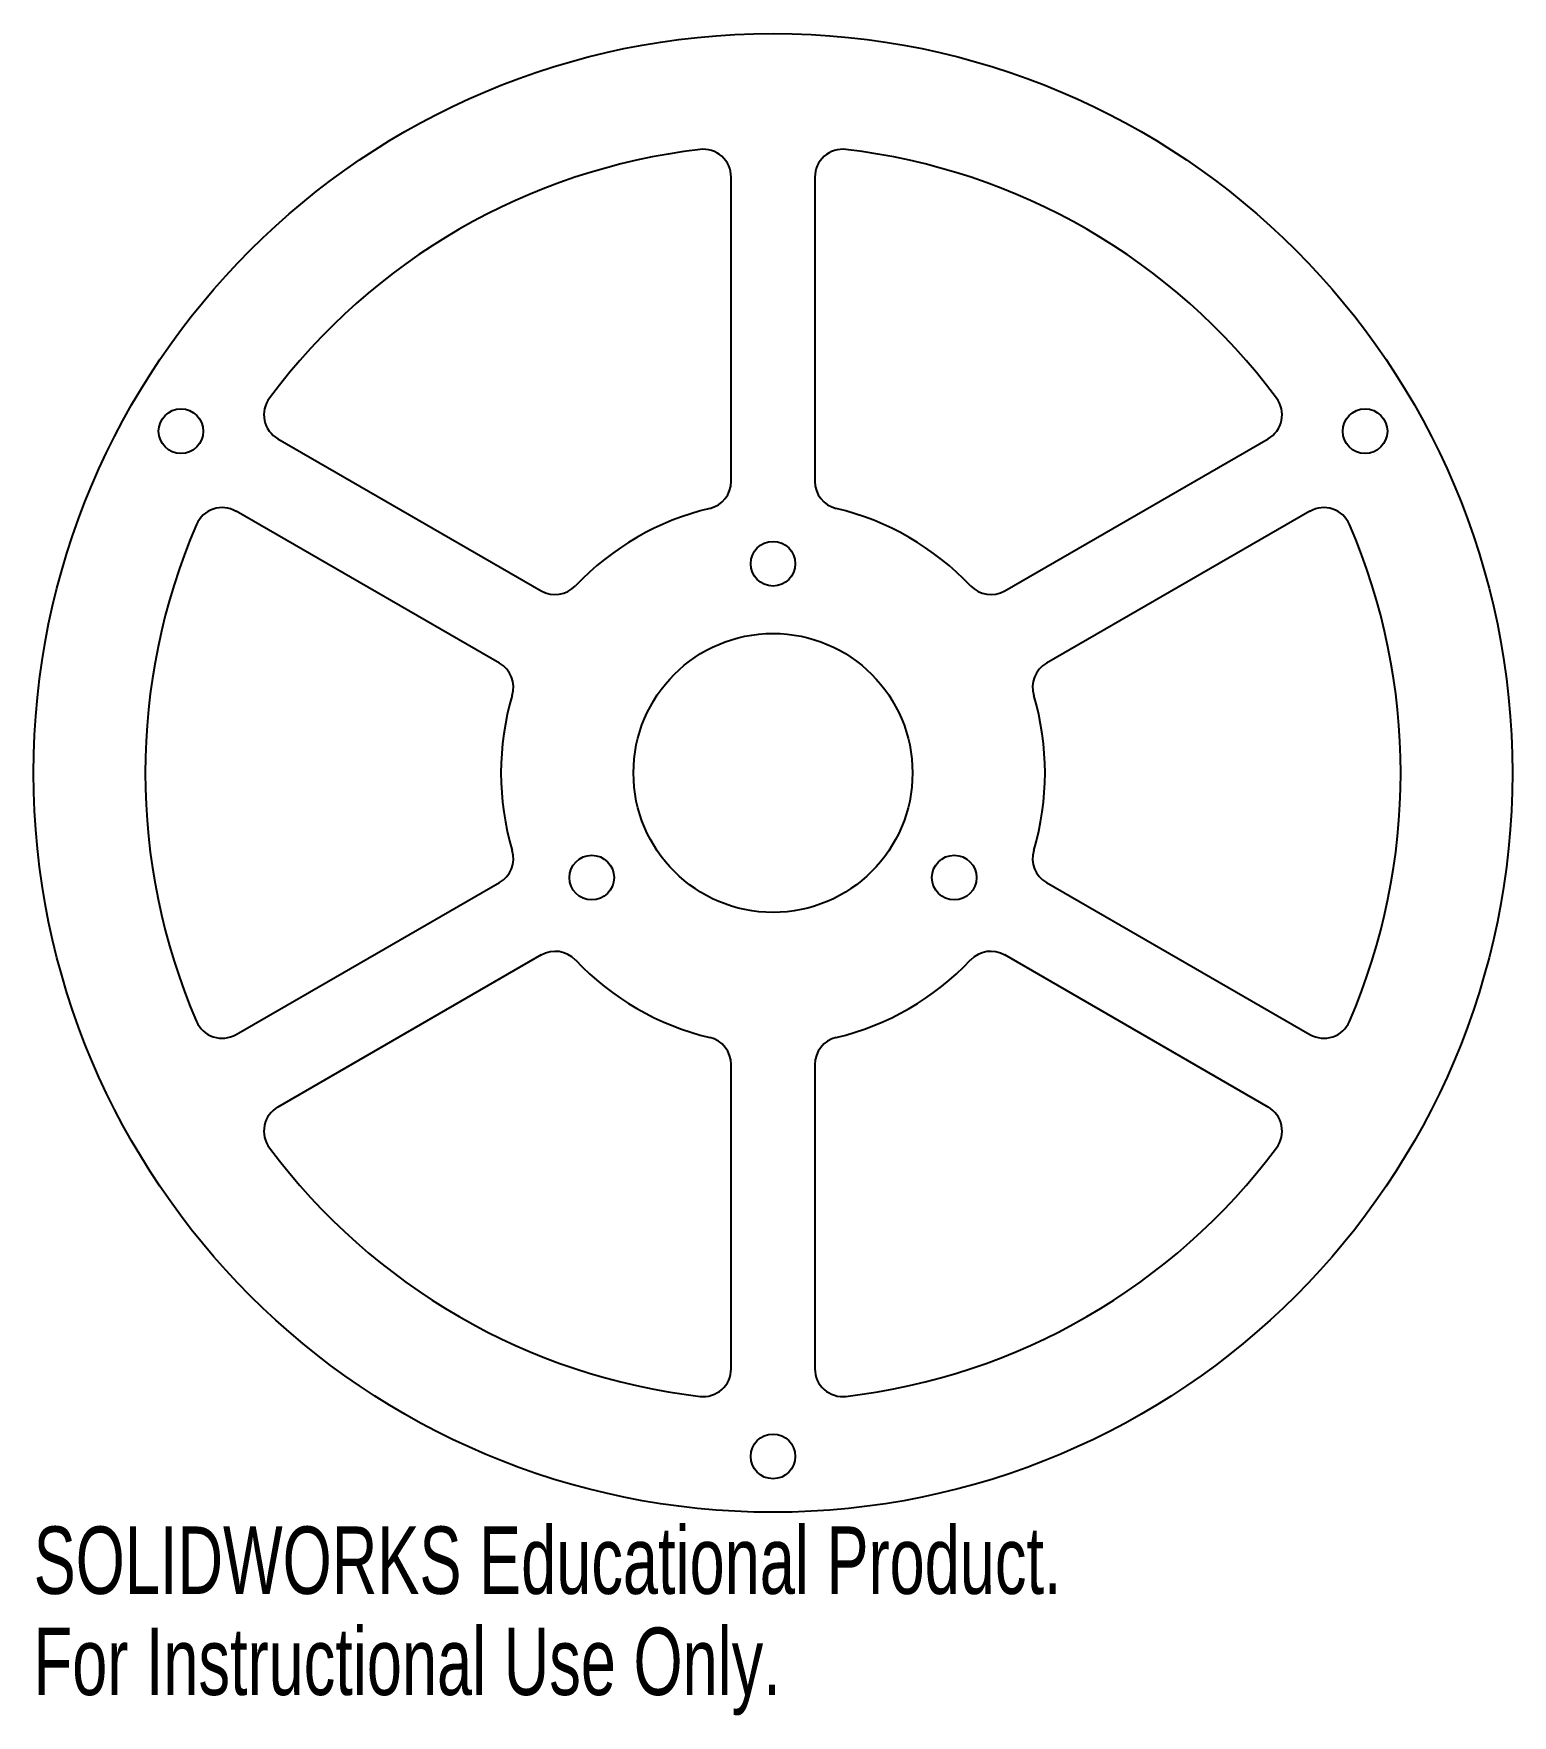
# Model space of a CAD drawing. Header units: millimetres. Extents: x -53 to 53, y -68 to 53.
import ezdxf

# ---------------------------------------------------------------- set-up
doc = ezdxf.new("R2010")
doc.units = ezdxf.units.MM
doc.styles.add('SLDTEXTSTYLE0', font='TXT', dxfattribs={"width": 0.7})

msp = doc.modelspace()

# ---------------------------------------------------------------- linework, layer by layer
at = {"color": 7, "linetype": 'Continuous', "lineweight": 25}
for p, q in [((-3, 20.91), (-3, 42.71)), ((3, 42.71), (3, 20.91)), ((-35.49, 23.95), (-16.61, 13.05)), ((16.61, 13.05), (35.49, 23.95)), ((-19.61, 7.86), (-38.49, 18.76)), ((38.49, 18.76), (19.61, 7.86)), ((-38.49, -18.76), (-19.61, -7.86)), ((19.61, -7.86), (38.49, -18.76)), ((-16.61, -13.05), (-35.49, -23.95)), ((35.49, -23.95), (16.61, -13.05)), ((-3, -42.71), (-3, -20.91)), ((3, -20.91), (3, -42.71))]:
    msp.add_line(p, q, dxfattribs=at)
for centre, radius in [((0, 0), 53), ((-42.44, 24.5), 1.6), ((42.44, 24.5), 1.6), ((0, 15), 1.6), ((0, 0), 10), ((-12.99, -7.5), 1.6), ((12.99, -7.5), 1.6), ((0, -49), 1.6)]:
    msp.add_circle(centre, radius, dxfattribs=at)
for centre, radius, start, end in [((0, 0), 45, 96.6774, 143.3226), ((-5, 42.71), 2, 0, 96.6774), ((5, 42.71), 2, 83.3226, 180), ((0, 0), 45, 36.6774, 83.3226), ((-34.49, 25.68), 2, 143.3226, 240), ((34.49, 25.68), 2, 300, 36.6774), ((-5, 20.91), 2, 283.4477, 0), ((5, 20.91), 2, 180, 256.5523), ((-39.49, 17.02), 2, 60, 156.6774), ((0, 0), 19.5, 103.4477, 136.5523), ((0, 0), 19.5, 43.4477, 76.5523), ((39.49, 17.02), 2, 23.3226, 120), ((0, 0), 45, 156.6774, 203.3226), ((0, 0), 45, 336.6774, 23.3226), ((-15.61, 14.79), 2, 240, 316.5523), ((15.61, 14.79), 2, 223.4477, 300), ((-20.61, 6.13), 2, 343.4477, 60), ((20.61, 6.13), 2, 120, 196.5523), ((0, 0), 19.5, 163.4477, 196.5523), ((0, 0), 19.5, 343.4477, 16.5523), ((-20.61, -6.13), 2, 300, 16.5523), ((20.61, -6.13), 2, 163.4477, 240), ((-15.61, -14.79), 2, 43.4477, 120), ((15.61, -14.79), 2, 60, 136.5523), ((0, 0), 19.5, 223.4477, 256.5523), ((0, 0), 19.5, 283.4477, 316.5523), ((-39.49, -17.02), 2, 203.3226, 300), ((39.49, -17.02), 2, 240, 336.6774), ((-5, -20.91), 2, 0, 76.5523), ((5, -20.91), 2, 103.4477, 180), ((-34.49, -25.68), 2, 120, 216.6774), ((34.49, -25.68), 2, 323.3226, 60), ((0, 0), 45, 216.6774, 263.3226), ((0, 0), 45, 276.6774, 323.3226), ((-5, -42.71), 2, 263.3226, 0), ((5, -42.71), 2, 180, 276.6774)]:
    msp.add_arc(centre, radius, start, end, dxfattribs=at)

# ---------------------------------------------------------------- texts
at = {"color": 7, "linetype": 'Continuous', "char_height": 4.8336, "attachment_point": 1, "style": 'SLDTEXTSTYLE0'}
for s, insert in [('SOLIDWORKS Educational Product.', (-53, -54.02)), ('For Instructional Use Only.', (-53, -61.27))]:
    msp.add_mtext(s, dxfattribs=dict(at, insert=insert))

doc.saveas('drawing.dxf')
